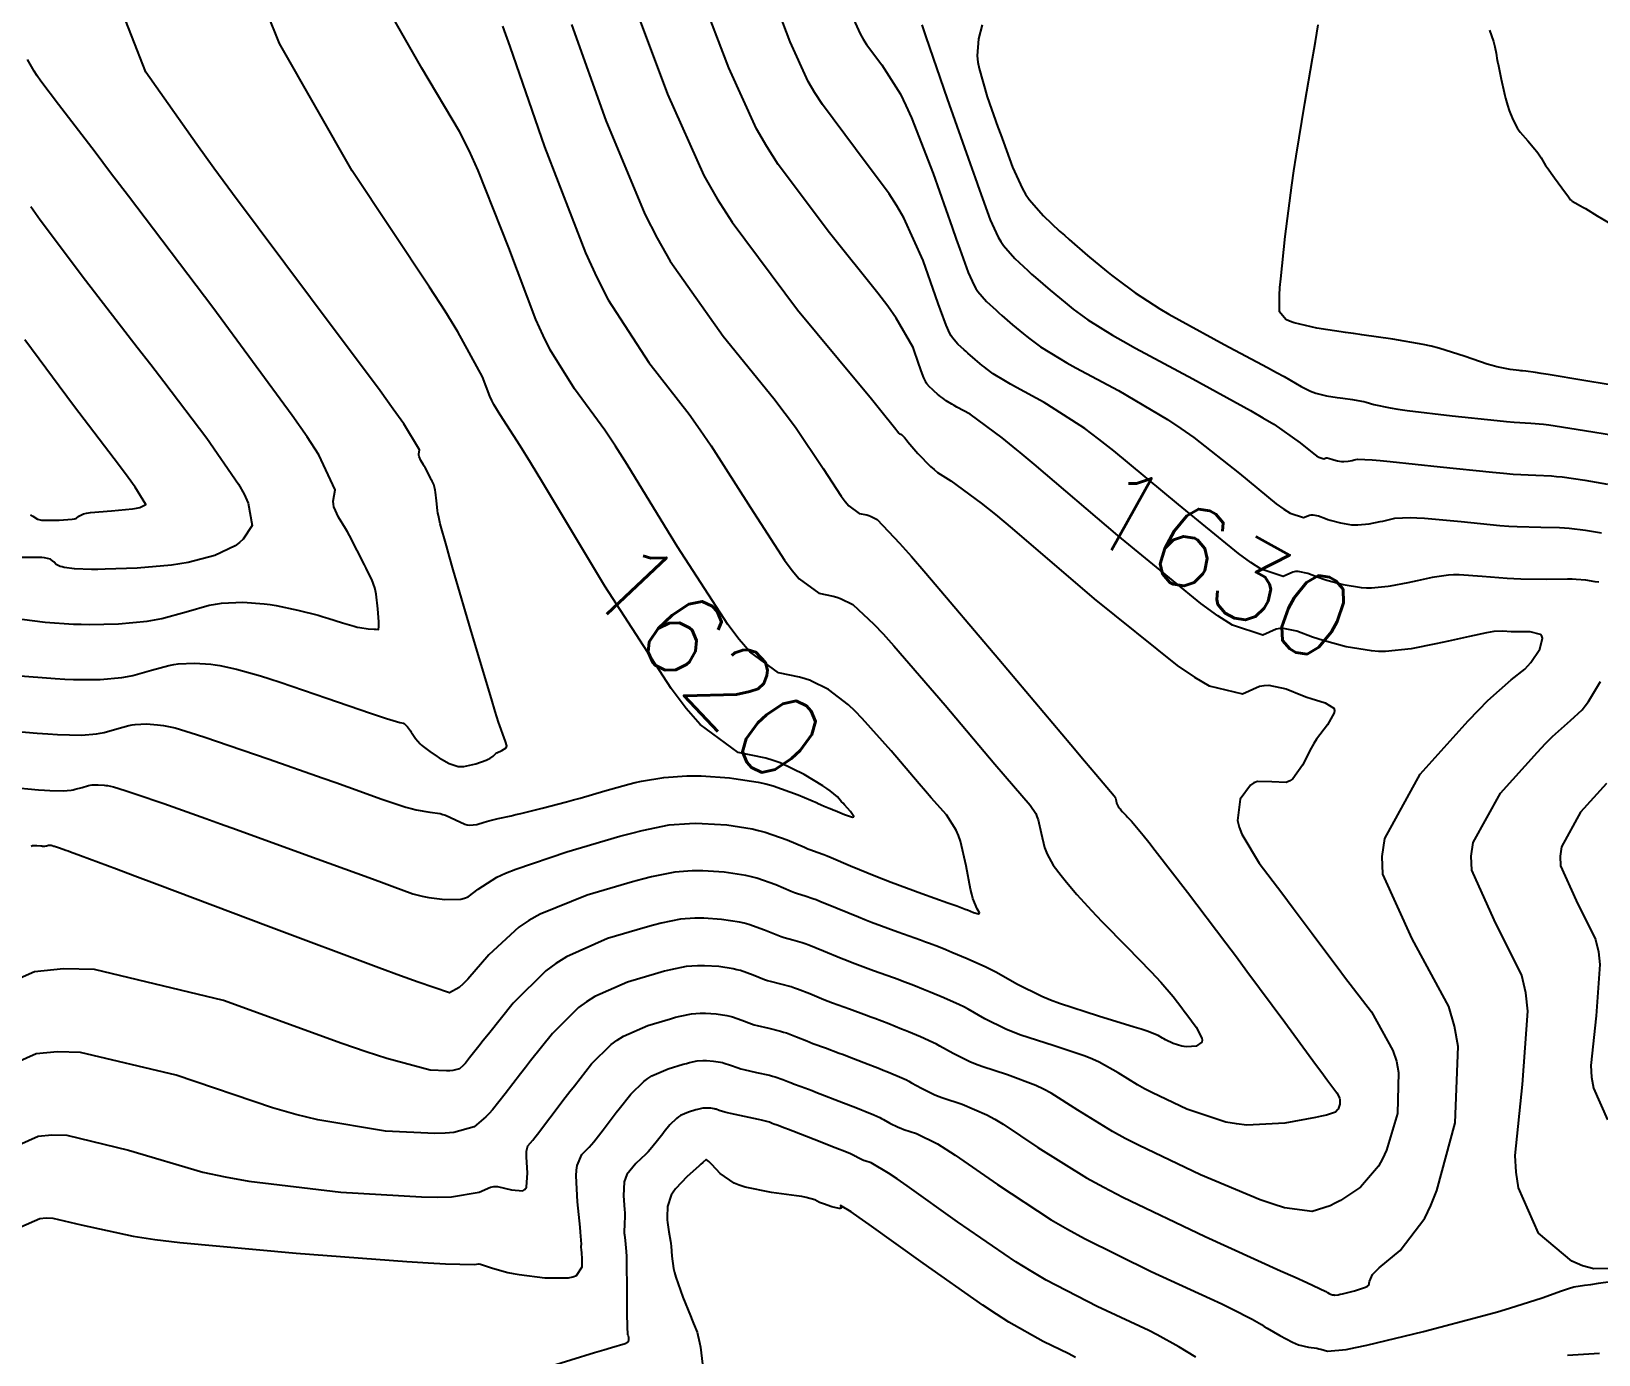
# Model space of a CAD drawing. Header units: metres. Extents: x 837476 to 838477, y 1189012 to 1191014.
# Drawn here: x 837739.5 to 837812.2, y 1190836.9 to 1190898.2 of the extents above; entities that cross this region are included whole.
import ezdxf

# ---------------------------------------------------------------- set-up
doc = ezdxf.new("R2010")
doc.units = ezdxf.units.M
doc.header["$LTSCALE"] = 0.3
doc.layers.add('COTAS 10', color=1, linetype='Continuous')
doc.layers.add('COTAS INT', color=252, linetype='Continuous')
doc.styles.get("Standard").update_dxf_attribs({"font": 'simplex.shx'})

msp = doc.modelspace()

# ---------------------------------------------------------------- linework, layer by layer
at = {"layer": 'COTAS 10'}
for points in [[(837737.913, 1190846.161), (837739.848, 1190847.018), (837740.49, 1190847.079), (837741.178, 1190847.065), (837744.045, 1190846.379), (837747.481, 1190845.36), (837748.527, 1190845.135), (837749.613, 1190844.935), (837753.879, 1190844.42), (837757.62, 1190844.207), (837758.376, 1190844.197), (837759.011, 1190844.209), (837760.29, 1190844.427), (837760.817, 1190844.661), (837760.977, 1190844.682), (837761.142, 1190844.684), (837761.789, 1190844.532), (837762.322, 1190844.485), (837762.415, 1190844.552), (837762.485, 1190844.655), (837762.542, 1190845.318), (837762.486, 1190846.053), (837762.484, 1190846.201), (837762.489, 1190846.326), (837762.556, 1190846.578), (837762.777, 1190846.835), (837762.878, 1190846.964), (837762.997, 1190847.117), (837763.57, 1190847.877), (837764.286, 1190848.82), (837764.494, 1190849.088), (837764.706, 1190849.36), (837765.508, 1190850.367), (837766.413, 1190851.267), (837766.69, 1190851.471), (837766.979, 1190851.655), (837768.117, 1190852.157), (837769.165, 1190852.466), (837769.397, 1190852.529), (837769.604, 1190852.583), (837770.141, 1190852.694), (837770.541, 1190852.723), (837770.663, 1190852.724), (837770.788, 1190852.722), (837771.278, 1190852.69), (837771.777, 1190852.614), (837771.907, 1190852.584), (837772.035, 1190852.551), (837772.469, 1190852.396), (837772.911, 1190852.229), (837773.044, 1190852.187), (837773.182, 1190852.147), (837773.717, 1190852.019), (837774.257, 1190851.889), (837774.398, 1190851.848), (837774.535, 1190851.804), (837775.001, 1190851.63), (837775.476, 1190851.435), (837775.618, 1190851.379), (837775.766, 1190851.322), (837776.341, 1190851.109), (837776.984, 1190850.873), (837777.176, 1190850.801), (837777.372, 1190850.727), (837778.13, 1190850.434), (837778.85, 1190850.151), (837779.023, 1190850.082), (837779.184, 1190850.017), (837779.671, 1190849.819), (837780.095, 1190849.626), (837780.217, 1190849.565), (837780.34, 1190849.5), (837780.802, 1190849.238), (837781.379, 1190848.951), (837781.574, 1190848.871), (837781.786, 1190848.791), (837782.68, 1190848.5), (837783.824, 1190848.015), (837784.193, 1190847.813), (837784.584, 1190847.582), (837786.186, 1190846.503), (837788.44, 1190845.097), (837789.243, 1190844.659), (837790.124, 1190844.201), (837793.951, 1190842.371), (837797.444, 1190840.786), (837798.114, 1190840.481), (837798.656, 1190840.234), (837799.54, 1190839.827), (837799.59, 1190839.796), (837799.606, 1190839.787), (837799.623, 1190839.776), (837799.691, 1190839.736), (837799.761, 1190839.699), (837799.779, 1190839.692), (837799.795, 1190839.686), (837799.849, 1190839.673), (837799.895, 1190839.666), (837799.907, 1190839.664), (837799.918, 1190839.661), (837799.955, 1190839.65), (837800.114, 1190839.674), (837800.203, 1190839.694), (837800.311, 1190839.718), (837800.862, 1190839.855), (837801.381, 1190840.025), (837801.469, 1190840.072), (837801.532, 1190840.118), (837801.561, 1190840.284), (837801.7, 1190840.604), (837801.834, 1190840.748), (837802.008, 1190840.916), (837802.98, 1190841.722), (837804.126, 1190843.214), (837804.409, 1190843.815), (837804.678, 1190844.497), (837805.527, 1190847.639), (837805.68, 1190851.181), (837805.51, 1190852.115), (837805.248, 1190853.03), (837803.536, 1190856.164), (837802.186, 1190859.162), (837802.153, 1190859.989), (837802.267, 1190860.816), (837803.907, 1190863.792), (837806.138, 1190866.271), (837806.624, 1190866.783), (837807.054, 1190867.221), (837808.129, 1190868.173), (837808.759, 1190868.67), (837808.908, 1190868.82), (837809.046, 1190868.976), (837809.453, 1190869.587), (837809.588, 1190870.104), (837809.556, 1190870.202), (837809.492, 1190870.28), (837809.011, 1190870.398), (837808.403, 1190870.395), (837808.261, 1190870.398), (837808.129, 1190870.401), (837807.747, 1190870.427), (837807.32, 1190870.41), (837807.16, 1190870.387), (837806.983, 1190870.357), (837806.191, 1190870.182), (837805.226, 1190869.957), (837804.938, 1190869.895), (837804.642, 1190869.833), (837803.499, 1190869.611), (837802.307, 1190869.49), (837801.979, 1190869.492), (837801.652, 1190869.51), (837800.481, 1190869.702), (837799.423, 1190869.99), (837799.168, 1190870.068), (837798.928, 1190870.146), (837798.2, 1190870.42), (837797.577, 1190870.558), (837797.405, 1190870.55), (837797.233, 1190870.521), (837796.613, 1190870.248), (837795.206, 1190870.709), (837794.537, 1190871.144), (837793.748, 1190871.711), (837789.891, 1190874.865), (837786.015, 1190878.173), (837785.366, 1190878.711), (837785.214, 1190878.837), (837784.531, 1190879.391), (837783.046, 1190880.483), (837782.44, 1190880.808), (837782.312, 1190880.88), (837782.2, 1190880.944), (837781.937, 1190881.106), (837781.784, 1190881.221), (837781.741, 1190881.254), (837781.697, 1190881.289), (837781.539, 1190881.419), (837781.385, 1190881.553), (837781.344, 1190881.59), (837781.305, 1190881.625), (837781.168, 1190881.753), (837781.048, 1190881.891), (837781.019, 1190881.935), (837780.992, 1190881.98), (837780.908, 1190882.161), (837780.788, 1190882.496), (837780.738, 1190882.638), (837780.68, 1190882.802), (837780.409, 1190883.571), (837779.619, 1190884.941), (837779.234, 1190885.483), (837778.778, 1190886.095), (837776.529, 1190888.895), (837774.16, 1190892.049), (837773.628, 1190892.885), (837773.149, 1190893.704), (837771.868, 1190896.529), (837770.56, 1190899.988)], [(837737.468, 1190865.899), (837739.802, 1190865.697), (837740.309, 1190865.661), (837740.756, 1190865.634), (837741.866, 1190865.608), (837742.552, 1190865.673), (837742.732, 1190865.702), (837742.907, 1190865.736), (837743.5, 1190865.901), (837744.053, 1190866.056), (837744.203, 1190866.084), (837744.35, 1190866.106), (837744.868, 1190866.131), (837745.38, 1190866.092), (837745.524, 1190866.073), (837745.669, 1190866.051), (837746.198, 1190865.942), (837747.186, 1190865.642), (837747.62, 1190865.499), (837748.123, 1190865.33), (837750.522, 1190864.505), (837753.063, 1190863.616), (837753.657, 1190863.406), (837754.203, 1190863.213), (837755.778, 1190862.648), (837756.888, 1190862.274), (837757.141, 1190862.202), (837757.371, 1190862.142), (837758.004, 1190862.038), (837758.481, 1190861.972), (837758.611, 1190861.936), (837758.741, 1190861.894), (837759.205, 1190861.677), (837759.635, 1190861.484), (837759.744, 1190861.457), (837759.848, 1190861.44), (837760.184, 1190861.472), (837760.523, 1190861.576), (837760.629, 1190861.605), (837760.739, 1190861.633), (837761.18, 1190861.737), (837761.781, 1190861.874), (837761.992, 1190861.925), (837762.223, 1190861.98), (837763.22, 1190862.225), (837764.348, 1190862.518), (837764.662, 1190862.604), (837764.976, 1190862.693), (837766.116, 1190863.03), (837767.23, 1190863.338), (837767.529, 1190863.408), (837767.823, 1190863.471), (837768.848, 1190863.643), (837769.922, 1190863.719), (837770.247, 1190863.722), (837770.583, 1190863.717), (837771.897, 1190863.632), (837772.101, 1190863.601), (837773.233, 1190863.428), (837773.584, 1190863.348), (837773.925, 1190863.257), (837775.088, 1190862.843), (837775.968, 1190862.463), (837775.982, 1190862.456), (837776.153, 1190862.381), (837776.292, 1190862.321), (837776.52, 1190862.225), (837776.636, 1190862.178), (837776.705, 1190862.149), (837776.789, 1190862.113), (837777.224, 1190861.927), (837777.595, 1190861.808), (837777.639, 1190861.815), (837777.657, 1190861.838), (837777.511, 1190862.065), (837777.228, 1190862.375), (837777.16, 1190862.451), (837777.096, 1190862.522), (837776.902, 1190862.746), (837776.564, 1190863.026), (837776.409, 1190863.132), (837776.228, 1190863.252), (837775.353, 1190863.789), (837774.248, 1190864.323), (837773.921, 1190864.44), (837773.585, 1190864.544), (837772.298, 1190864.808), (837770.532, 1190866.098), (837769.894, 1190866.848), (837769.191, 1190867.769), (837766.115, 1190872.517), (837763.521, 1190876.84), (837763.245, 1190877.299), (837762.673, 1190878.242), (837762.196, 1190879.019), (837761.275, 1190880.45), (837760.97, 1190880.934), (837760.881, 1190881.115), (837760.791, 1190881.316), (837760.45, 1190882.212), (837759.309, 1190884.301), (837758.715, 1190885.255), (837758, 1190886.372), (837754.41, 1190891.762), (837751.04, 1190897.657), (837750.464, 1190899.092)], [(837813.751, 1190881.673), (837811.502, 1190882.047), (837809.846, 1190882.32), (837809.524, 1190882.372), (837809.262, 1190882.413), (837808.807, 1190882.479), (837808.657, 1190882.489), (837808.585, 1190882.495), (837808.501, 1190882.503), (837808.09, 1190882.547), (837807.468, 1190882.674), (837807.25, 1190882.735), (837807.013, 1190882.807), (837805.992, 1190883.159), (837804.781, 1190883.54), (837804.423, 1190883.63), (837804.056, 1190883.714), (837802.648, 1190883.959), (837801.211, 1190884.161), (837800.826, 1190884.217), (837800.446, 1190884.273), (837799.117, 1190884.475), (837798.064, 1190884.713), (837797.858, 1190884.792), (837797.688, 1190884.877), (837797.384, 1190885.23), (837797.388, 1190886.003), (837797.412, 1190886.353), (837797.447, 1190886.761), (837797.656, 1190888.726), (837797.964, 1190891.102), (837798.06, 1190891.77), (837798.162, 1190892.441), (837798.567, 1190894.901), (837798.928, 1190896.971), (837799.001, 1190897.397), (837799.062, 1190897.758), (837799.185, 1190898.531)]]:
    msp.add_lwpolyline(points, dxfattribs=at)
at = {"layer": 'COTAS INT'}
for points in [[(837738.825, 1190868.371), (837740.644, 1190868.227), (837741.082, 1190868.203), (837741.49, 1190868.187), (837742.724, 1190868.187), (837743.725, 1190868.281), (837743.987, 1190868.323), (837744.243, 1190868.373), (837745.11, 1190868.614), (837745.917, 1190868.841), (837746.135, 1190868.882), (837746.35, 1190868.914), (837747.106, 1190868.95), (837747.854, 1190868.892), (837748.064, 1190868.865), (837748.275, 1190868.832), (837749.047, 1190868.673), (837750.162, 1190868.349), (837750.59, 1190868.213), (837751.069, 1190868.056), (837753.227, 1190867.319), (837755.265, 1190866.619), (837755.668, 1190866.485), (837756.001, 1190866.377), (837756.624, 1190866.201), (837756.78, 1190866.164), (837756.819, 1190866.143), (837756.857, 1190866.117), (837756.98, 1190865.986), (837757.105, 1190865.807), (837757.144, 1190865.75), (837757.184, 1190865.691), (837757.348, 1190865.456), (837757.555, 1190865.207), (837757.624, 1190865.141), (837757.698, 1190865.075), (837758.004, 1190864.845), (837758.349, 1190864.623), (837758.446, 1190864.562), (837758.545, 1190864.502), (837758.908, 1190864.287), (837759.32, 1190864.156), (837759.45, 1190864.148), (837759.587, 1190864.153), (837760.135, 1190864.274), (837760.619, 1190864.452), (837760.715, 1190864.494), (837760.794, 1190864.532), (837760.943, 1190864.641), (837761.029, 1190864.731), (837761.07, 1190864.758), (837761.117, 1190864.785), (837761.348, 1190864.889), (837761.544, 1190865.02), (837761.569, 1190865.065), (837761.581, 1190865.113), (837761.521, 1190865.317), (837761.197, 1190866.214), (837761.044, 1190866.699), (837760.862, 1190867.287), (837759.975, 1190870.265), (837759.097, 1190873.272), (837758.922, 1190873.878), (837758.775, 1190874.385), (837758.489, 1190875.396), (837758.405, 1190875.786), (837758.385, 1190875.901), (837758.367, 1190876.019), (837758.317, 1190876.473), (837758.274, 1190876.877), (837758.26, 1190876.964), (837758.246, 1190877.041), (837758.191, 1190877.227), (837758.116, 1190877.378), (837758.089, 1190877.431), (837758.059, 1190877.49), (837757.93, 1190877.745), (837757.79, 1190878.013), (837757.753, 1190878.079), (837757.717, 1190878.142), (837757.593, 1190878.342), (837757.512, 1190878.525), (837757.503, 1190878.578), (837757.499, 1190878.631), (837757.532, 1190878.83), (837756.801, 1190880.035), (837756.314, 1190880.723), (837755.705, 1190881.564), (837752.48, 1190885.877), (837748.859, 1190890.714), (837748, 1190891.884), (837747.204, 1190892.981), (837744.848, 1190896.332), (837743.518, 1190899.757)], [(837812.197, 1190872.692), (837812.026, 1190872.72), (837811.595, 1190872.792), (837811.139, 1190872.826), (837810.952, 1190872.831), (837810.738, 1190872.834), (837809.745, 1190872.827), (837808.582, 1190872.836), (837808.26, 1190872.849), (837807.939, 1190872.866), (837806.78, 1190872.965), (837805.72, 1190873.036), (837805.461, 1190873.036), (837805.218, 1190873.026), (837804.464, 1190872.921), (837803.768, 1190872.758), (837803.561, 1190872.714), (837803.347, 1190872.669), (837802.523, 1190872.509), (837802.433, 1190872.5), (837801.663, 1190872.422), (837801.427, 1190872.423), (837801.191, 1190872.436), (837800.347, 1190872.574), (837799.584, 1190872.782), (837799.4, 1190872.838), (837799.227, 1190872.894), (837798.702, 1190873.092), (837798.253, 1190873.192), (837798.129, 1190873.186), (837798.005, 1190873.165), (837797.558, 1190872.968), (837796.543, 1190873.301), (837796.061, 1190873.614), (837795.492, 1190874.023), (837792.711, 1190876.298), (837789.719, 1190878.787), (837789.017, 1190879.332), (837788.369, 1190879.813), (837786.609, 1190880.95), (837786.487, 1190881.028), (837785.198, 1190881.722), (837784.924, 1190881.874), (837784.686, 1190882.01), (837784.126, 1190882.355), (837783.799, 1190882.6), (837783.707, 1190882.671), (837783.615, 1190882.745), (837783.278, 1190883.023), (837782.95, 1190883.308), (837782.864, 1190883.386), (837782.779, 1190883.462), (837782.487, 1190883.733), (837782.232, 1190884.029), (837782.17, 1190884.121), (837782.112, 1190884.217), (837781.935, 1190884.603), (837781.679, 1190885.316), (837781.571, 1190885.619), (837781.448, 1190885.968), (837780.87, 1190887.607), (837779.976, 1190889.579), (837779.654, 1190890.138), (837779.299, 1190890.702), (837777.745, 1190892.785), (837776.206, 1190894.834), (837775.86, 1190895.377), (837775.549, 1190895.91), (837774.716, 1190897.745), (837773.867, 1190899.992)], [(837767.439, 1190899.561), (837769.019, 1190895.313), (837770.711, 1190891.546), (837771.332, 1190890.47), (837772.02, 1190889.378), (837775.057, 1190885.313), (837777.866, 1190881.935), (837778.411, 1190881.276), (837778.854, 1190880.737), (837779.612, 1190879.791), (837779.698, 1190879.658), (837779.718, 1190879.632), (837779.735, 1190879.611), (837779.785, 1190879.575), (837779.821, 1190879.568), (837779.839, 1190879.562), (837779.87, 1190879.547), (837780.005, 1190879.401), (837780.08, 1190879.315), (837780.171, 1190879.209), (837780.633, 1190878.664), (837781.213, 1190878.059), (837781.378, 1190877.917), (837781.544, 1190877.785), (837782.159, 1190877.398), (837783.56, 1190876.367), (837784.221, 1190875.829), (837785.001, 1190875.181), (837788.808, 1190871.93), (837792.647, 1190868.842), (837793.448, 1190868.297), (837794.135, 1190867.887), (837795.669, 1190867.528), (837796.462, 1190867.877), (837796.682, 1190867.914), (837796.902, 1190867.925), (837797.697, 1190867.748), (837798.46, 1190867.439), (837798.659, 1190867.367), (837798.853, 1190867.3), (837799.511, 1190867.107), (837799.907, 1190866.856), (837799.936, 1190866.753), (837799.93, 1190866.635), (837799.62, 1190866.091), (837799.114, 1190865.414), (837798.985, 1190865.213), (837798.862, 1190865.006), (837798.457, 1190864.21), (837798.013, 1190863.585), (837797.865, 1190863.486), (837797.706, 1190863.419), (837797.041, 1190863.446), (837796.366, 1190863.465), (837796.202, 1190863.394), (837796.047, 1190863.29), (837795.567, 1190862.638), (837795.448, 1190861.656), (837795.52, 1190861.344), (837795.639, 1190861.015), (837796.449, 1190859.68), (837797.499, 1190858.299), (837797.769, 1190857.941), (837798.031, 1190857.593), (837798.9, 1190856.421), (837799.814, 1190855.191), (837800.105, 1190854.807), (837800.411, 1190854.403), (837801.65, 1190852.783), (837802.652, 1190850.999), (837802.808, 1190850.492), (837802.913, 1190849.978), (837802.855, 1190848.073), (837802.35, 1190846.366), (837802.172, 1190845.977), (837801.978, 1190845.625), (837801.14, 1190844.655), (837800.223, 1190844.038), (837799.979, 1190843.908), (837799.738, 1190843.795), (837798.904, 1190843.535), (837797.62, 1190843.706), (837797.097, 1190843.865), (837796.5, 1190844.073), (837793.735, 1190845.227), (837790.892, 1190846.581), (837790.244, 1190846.916), (837789.658, 1190847.233), (837788.047, 1190848.23), (837786.808, 1190849.017), (837786.457, 1190849.201), (837786.102, 1190849.37), (837784.789, 1190849.859), (837783.59, 1190850.25), (837783.307, 1190850.357), (837783.044, 1190850.464), (837782.272, 1190850.848), (837781.652, 1190851.2), (837781.487, 1190851.287), (837781.324, 1190851.369), (837780.755, 1190851.628), (837780.193, 1190851.858), (837780.034, 1190851.922), (837779.874, 1190851.986), (837779.283, 1190852.22), (837778.638, 1190852.467), (837778.444, 1190852.54), (837778.242, 1190852.615), (837777.458, 1190852.9), (837776.673, 1190853.191), (837776.471, 1190853.268), (837776.276, 1190853.345), (837775.628, 1190853.611), (837775.054, 1190853.837), (837774.905, 1190853.888), (837774.761, 1190853.935), (837774.277, 1190854.06), (837773.804, 1190854.182), (837773.666, 1190854.226), (837773.525, 1190854.274), (837772.993, 1190854.486), (837772.413, 1190854.692), (837772.243, 1190854.737), (837772.068, 1190854.777), (837771.402, 1190854.879), (837770.747, 1190854.921), (837770.579, 1190854.923), (837770.418, 1190854.922), (837769.882, 1190854.884), (837769.165, 1190854.735), (837768.889, 1190854.664), (837768.579, 1190854.579), (837767.178, 1190854.166), (837765.657, 1190853.496), (837765.272, 1190853.25), (837764.902, 1190852.977), (837763.692, 1190851.775), (837762.681, 1190850.51), (837762.436, 1190850.199), (837762.206, 1190849.904), (837761.499, 1190848.979), (837760.91, 1190848.249), (837760.753, 1190848.077), (837760.6, 1190847.919), (837760.069, 1190847.458), (837759.126, 1190847.197), (837758.713, 1190847.165), (837758.233, 1190847.151), (837755.952, 1190847.247), (837752.813, 1190847.774), (837751.793, 1190848.032), (837750.708, 1190848.338), (837746.244, 1190849.846), (837741.818, 1190850.904), (837740.756, 1190850.927), (837739.765, 1190850.831), (837736.779, 1190849.509)], [(837738.562, 1190863.193), (837739.867, 1190863.08), (837740.15, 1190863.06), (837740.398, 1190863.044), (837741.008, 1190863.03), (837741.379, 1190863.065), (837741.476, 1190863.08), (837741.57, 1190863.099), (837741.891, 1190863.188), (837742.19, 1190863.272), (837742.27, 1190863.287), (837742.35, 1190863.299), (837742.63, 1190863.312), (837742.907, 1190863.291), (837742.984, 1190863.281), (837743.062, 1190863.269), (837743.348, 1190863.21), (837743.882, 1190863.048), (837744.116, 1190862.971), (837744.389, 1190862.879), (837745.684, 1190862.434), (837747.625, 1190861.746), (837748.304, 1190861.503), (837749.044, 1190861.236), (837752.228, 1190860.081), (837755.174, 1190859.007), (837755.764, 1190858.791), (837756.257, 1190858.611), (837757.222, 1190858.256), (837757.648, 1190858.14), (837757.801, 1190858.11), (837757.969, 1190858.081), (837758.701, 1190857.987), (837759.443, 1190858.009), (837759.617, 1190858.053), (837759.778, 1190858.115), (837760.245, 1190858.476), (837761.107, 1190859.025), (837761.517, 1190859.205), (837762, 1190859.397), (837764.362, 1190860.193), (837766.82, 1190860.918), (837767.364, 1190861.066), (837767.849, 1190861.192), (837769.107, 1190861.453), (837770.046, 1190861.52), (837770.33, 1190861.522), (837770.624, 1190861.518), (837771.774, 1190861.444), (837772.942, 1190861.266), (837773.248, 1190861.195), (837773.547, 1190861.116), (837774.564, 1190860.754), (837775.368, 1190860.41), (837775.531, 1190860.342), (837775.67, 1190860.287), (837775.959, 1190860.184), (837776.272, 1190860.072), (837776.426, 1190860.01), (837776.608, 1190859.936), (837777.509, 1190859.556), (837778.678, 1190859.075), (837779.03, 1190858.937), (837779.394, 1190858.797), (837780.81, 1190858.273), (837782.017, 1190857.839), (837782.249, 1190857.756), (837782.436, 1190857.689), (837782.742, 1190857.578), (837782.823, 1190857.545), (837782.868, 1190857.526), (837782.923, 1190857.504), (837783.203, 1190857.388), (837783.44, 1190857.328), (837783.468, 1190857.34), (837783.48, 1190857.366), (837783.384, 1190857.563), (837783.182, 1190858.039), (837783.126, 1190858.241), (837783.07, 1190858.472), (837782.87, 1190859.558), (837782.608, 1190860.698), (837782.513, 1190860.964), (837782.409, 1190861.208), (837781.955, 1190861.908), (837781.248, 1190862.703), (837780.985, 1190863.006), (837780.693, 1190863.346), (837779.395, 1190864.875), (837778.043, 1190866.386), (837777.717, 1190866.715), (837777.411, 1190867.005), (837776.483, 1190867.729), (837775.674, 1190868.12), (837775.646, 1190868.133), (837775.398, 1190868.221), (837775.144, 1190868.3), (837774.17, 1190868.5), (837772.833, 1190869.476), (837772.35, 1190870.044), (837771.818, 1190870.741), (837769.489, 1190874.335), (837768.906, 1190875.289), (837767.148, 1190878.158), (837766.607, 1190879), (837766.113, 1190879.748), (837764.72, 1190881.666), (837763.59, 1190883.46), (837763.262, 1190884.129), (837762.928, 1190884.874), (837761.666, 1190888.189), (837760.255, 1190891.782), (837759.827, 1190892.702), (837759.382, 1190893.59), (837757.641, 1190896.524), (837756.219, 1190899.011)], [(837777.565, 1190898.96), (837777.948, 1190898.115), (837778.092, 1190897.869), (837778.251, 1190897.619), (837778.96, 1190896.674), (837779.819, 1190895.309), (837780.073, 1190894.793), (837780.334, 1190894.218), (837781.332, 1190891.642), (837782.216, 1190889.133), (837782.405, 1190888.6), (837782.569, 1190888.137), (837782.961, 1190887.045), (837783.233, 1190886.455), (837783.321, 1190886.307), (837783.416, 1190886.166), (837783.806, 1190885.714), (837784.253, 1190885.299), (837784.383, 1190885.182), (837784.516, 1190885.063), (837785.018, 1190884.627), (837785.533, 1190884.201), (837785.674, 1190884.089), (837785.815, 1190883.979), (837786.316, 1190883.605), (837787.172, 1190883.076), (837787.536, 1190882.869), (837787.955, 1190882.636), (837789.929, 1190881.574), (837792.207, 1190880.235), (837792.819, 1190879.826), (837793.422, 1190879.401), (837795.531, 1190877.73), (837797.236, 1190876.335), (837797.585, 1190876.084), (837797.88, 1190875.892), (837798.503, 1190875.688), (837798.777, 1190875.809), (837798.853, 1190875.822), (837798.929, 1190875.826), (837799.204, 1190875.765), (837799.526, 1190875.643), (837799.632, 1190875.609), (837799.745, 1190875.574), (837800.213, 1190875.447), (837800.73, 1190875.362), (837800.875, 1190875.354), (837801.02, 1190875.353), (837801.547, 1190875.407), (837802.052, 1190875.505), (837802.183, 1190875.532), (837802.31, 1190875.56), (837802.737, 1190875.659), (837803.453, 1190875.696), (837803.762, 1190875.684), (837804.12, 1190875.662), (837805.812, 1190875.504), (837807.6, 1190875.328), (837808.018, 1190875.296), (837808.402, 1190875.271), (837809.511, 1190875.24), (837810.369, 1190875.229), (837810.595, 1190875.216), (837810.816, 1190875.2), (837811.572, 1190875.106), (837812.31, 1190874.983)], [(837764.578, 1190898.54), (837766.171, 1190894.097), (837767.969, 1190889.751), (837768.543, 1190888.646), (837769.149, 1190887.583), (837771.611, 1190884.097), (837773.949, 1190881.206), (837774.476, 1190880.517), (837774.952, 1190879.878), (837776.238, 1190877.972), (837777.071, 1190876.686), (837777.262, 1190876.436), (837777.435, 1190876.233), (837777.913, 1190875.884), (837778.262, 1190875.812), (837778.353, 1190875.784), (837778.441, 1190875.752), (837778.741, 1190875.608), (837779.778, 1190874.512), (837780.332, 1190873.881), (837781.002, 1190873.108), (837784.382, 1190869.133), (837787.716, 1190865.179), (837788.357, 1190864.42), (837788.875, 1190863.806), (837789.725, 1190862.802), (837789.77, 1190862.732), (837789.781, 1190862.708), (837789.79, 1190862.682), (837789.816, 1190862.569), (837789.844, 1190862.451), (837789.854, 1190862.421), (837789.866, 1190862.393), (837789.917, 1190862.301), (837789.984, 1190862.214), (837790.005, 1190862.188), (837790.027, 1190862.161), (837790.114, 1190862.056), (837790.236, 1190861.922), (837790.28, 1190861.877), (837790.327, 1190861.827), (837790.533, 1190861.618), (837791.071, 1190860.971), (837791.328, 1190860.646), (837791.632, 1190860.258), (837793.12, 1190858.329), (837794.903, 1190855.981), (837795.393, 1190855.328), (837795.882, 1190854.675), (837797.635, 1190852.308), (837799.065, 1190850.361), (837799.351, 1190849.973), (837799.589, 1190849.65), (837800.05, 1190849.029), (837800.161, 1190848.831), (837800.179, 1190848.775), (837800.19, 1190848.718), (837800.184, 1190848.506), (837800.128, 1190848.316), (837800.108, 1190848.273), (837800.086, 1190848.234), (837799.993, 1190848.126), (837799.568, 1190847.999), (837799.337, 1190847.948), (837799.057, 1190847.89), (837797.637, 1190847.622), (837795.882, 1190847.532), (837795.391, 1190847.585), (837794.897, 1190847.673), (837793.096, 1190848.274), (837791.502, 1190849.034), (837791.139, 1190849.221), (837790.81, 1190849.399), (837789.907, 1190849.958), (837789.032, 1190850.452), (837788.72, 1190850.589), (837788.379, 1190850.725), (837786.898, 1190851.218), (837785.395, 1190851.708), (837785.039, 1190851.843), (837784.71, 1190851.977), (837783.741, 1190852.459), (837782.964, 1190852.901), (837782.757, 1190853.009), (837782.552, 1190853.113), (837781.839, 1190853.437), (837781.202, 1190853.699), (837781.046, 1190853.763), (837780.898, 1190853.822), (837780.436, 1190854.006), (837779.904, 1190854.208), (837779.712, 1190854.279), (837779.501, 1190854.356), (837778.575, 1190854.691), (837777.58, 1190855.059), (837777.324, 1190855.158), (837777.077, 1190855.255), (837776.255, 1190855.593), (837775.572, 1190855.87), (837775.412, 1190855.929), (837775.264, 1190855.98), (837774.838, 1190856.101), (837774.426, 1190856.217), (837774.288, 1190856.265), (837774.139, 1190856.32), (837773.516, 1190856.575), (837772.791, 1190856.833), (837772.578, 1190856.89), (837772.359, 1190856.94), (837771.526, 1190857.067), (837770.706, 1190857.12), (837770.496, 1190857.123), (837770.294, 1190857.121), (837769.624, 1190857.074), (837768.727, 1190856.887), (837768.381, 1190856.798), (837767.993, 1190856.692), (837766.239, 1190856.175), (837764.336, 1190855.336), (837763.853, 1190855.028), (837763.39, 1190854.687), (837761.877, 1190853.182), (837760.721, 1190851.747), (837760.483, 1190851.45), (837760.281, 1190851.196), (837759.849, 1190850.644), (837759.655, 1190850.404), (837759.603, 1190850.348), (837759.553, 1190850.296), (837759.378, 1190850.144), (837759.068, 1190850.058), (837758.932, 1190850.048), (837758.775, 1190850.043), (837758.024, 1190850.075), (837756.012, 1190850.613), (837755.059, 1190850.929), (837753.935, 1190851.316), (837748.443, 1190853.313), (837742.458, 1190854.744), (837741.022, 1190854.774), (837739.682, 1190854.645), (837735.645, 1190852.857)], [(837761.382, 1190898.472), (837761.718, 1190897.519), (837763.322, 1190892.881), (837765.228, 1190887.956), (837765.753, 1190886.822), (837766.278, 1190885.788), (837768.166, 1190882.881), (837770.031, 1190880.477), (837770.542, 1190879.759), (837771.05, 1190879.018), (837772.864, 1190876.154), (837774.445, 1190873.714), (837774.806, 1190873.24), (837775.134, 1190872.855), (837776.042, 1190872.192), (837776.703, 1190872.056), (837776.876, 1190872.003), (837777.044, 1190871.942), (837777.612, 1190871.668), (837778.595, 1190870.759), (837779.025, 1190870.298), (837779.522, 1190869.747), (837781.888, 1190867.004), (837784.204, 1190864.263), (837784.671, 1190863.713), (837785.061, 1190863.254), (837785.84, 1190862.355), (837786.09, 1190861.97), (837786.147, 1190861.836), (837786.199, 1190861.69), (837786.343, 1190861.063), (837786.496, 1190860.407), (837786.554, 1190860.243), (837786.618, 1190860.086), (837786.905, 1190859.581), (837787.274, 1190859.095), (837787.389, 1190858.95), (837787.511, 1190858.8), (837787.998, 1190858.222), (837788.674, 1190857.479), (837788.914, 1190857.226), (837789.177, 1190856.952), (837790.319, 1190855.79), (837791.433, 1190854.649), (837791.679, 1190854.388), (837791.897, 1190854.151), (837792.461, 1190853.491), (837792.859, 1190852.966), (837792.973, 1190852.813), (837793.089, 1190852.658), (837793.523, 1190852.072), (837793.793, 1190851.57), (837793.807, 1190851.467), (837793.793, 1190851.38), (837793.523, 1190851.197), (837793.089, 1190851.168), (837792.973, 1190851.177), (837792.858, 1190851.195), (837792.456, 1190851.322), (837792.112, 1190851.486), (837792.034, 1190851.526), (837791.963, 1190851.564), (837791.768, 1190851.685), (837791.256, 1190851.887), (837790.984, 1190851.976), (837790.657, 1190852.08), (837789.007, 1190852.578), (837787.199, 1190853.167), (837786.771, 1190853.329), (837786.376, 1190853.49), (837785.21, 1190854.07), (837784.276, 1190854.601), (837784.026, 1190854.732), (837783.78, 1190854.856), (837782.922, 1190855.246), (837782.211, 1190855.54), (837782.057, 1190855.603), (837781.922, 1190855.658), (837781.589, 1190855.792), (837781.17, 1190855.948), (837780.98, 1190856.017), (837780.759, 1190856.098), (837779.693, 1190856.482), (837778.487, 1190856.928), (837778.177, 1190857.048), (837777.877, 1190857.165), (837776.882, 1190857.574), (837776.09, 1190857.903), (837775.919, 1190857.97), (837775.768, 1190858.026), (837775.399, 1190858.142), (837775.048, 1190858.252), (837774.91, 1190858.304), (837774.753, 1190858.365), (837774.04, 1190858.664), (837773.169, 1190858.975), (837772.913, 1190859.043), (837772.651, 1190859.103), (837771.65, 1190859.255), (837770.665, 1190859.319), (837770.413, 1190859.322), (837770.17, 1190859.32), (837769.365, 1190859.263), (837768.288, 1190859.039), (837767.872, 1190858.932), (837767.406, 1190858.805), (837765.3, 1190858.184), (837763.118, 1190857.305), (837762.604, 1190857.016), (837762.129, 1190856.707), (837760.736, 1190855.427), (837759.766, 1190854.299), (837759.557, 1190854.086), (837759.374, 1190853.917), (837758.926, 1190853.664), (837757.468, 1190854.153), (837756.649, 1190854.45), (837755.649, 1190854.818), (837750.535, 1190856.733), (837745.372, 1190858.68), (837744.34, 1190859.068), (837743.482, 1190859.391), (837741.821, 1190860.012), (837741.347, 1190860.184), (837741.237, 1190860.224), (837741.136, 1190860.26), (837740.847, 1190860.362), (837740.654, 1190860.429), (837740.613, 1190860.442), (837740.578, 1190860.454), (837740.499, 1190860.478), (837740.456, 1190860.487), (837740.444, 1190860.489), (837740.433, 1190860.49), (837740.392, 1190860.493), (837740.35, 1190860.491), (837740.338, 1190860.49), (837740.326, 1190860.487), (837740.282, 1190860.475), (837740.234, 1190860.462), (837740.22, 1190860.459), (837740.205, 1190860.456), (837740.15, 1190860.451), (837740.059, 1190860.453), (837740.022, 1190860.456), (837739.98, 1190860.459), (837739.786, 1190860.476), (837739.598, 1190860.474), (837739.56, 1190860.465), (837739.528, 1190860.452)], [(837780.809, 1190898.524), (837780.997, 1190897.97), (837781.995, 1190895.105), (837783.059, 1190892.087), (837783.289, 1190891.438), (837783.491, 1190890.869), (837783.988, 1190889.487), (837784.353, 1190888.692), (837784.473, 1190888.493), (837784.6, 1190888.303), (837785.126, 1190887.694), (837785.727, 1190887.136), (837785.902, 1190886.978), (837786.081, 1190886.818), (837786.757, 1190886.231), (837787.451, 1190885.657), (837787.641, 1190885.506), (837787.83, 1190885.358), (837788.505, 1190884.854), (837789.657, 1190884.142), (837790.148, 1190883.863), (837790.712, 1190883.549), (837793.37, 1190882.12), (837796.046, 1190880.656), (837796.621, 1190880.32), (837797.126, 1190880.015), (837798.35, 1190879.162), (837798.98, 1190878.647), (837799.109, 1190878.555), (837799.218, 1190878.484), (837799.447, 1190878.409), (837799.549, 1190878.453), (837799.577, 1190878.458), (837799.605, 1190878.459), (837799.706, 1190878.437), (837799.825, 1190878.392), (837799.864, 1190878.379), (837799.906, 1190878.367), (837800.079, 1190878.32), (837800.27, 1190878.288), (837800.323, 1190878.285), (837800.376, 1190878.285), (837800.571, 1190878.305), (837800.757, 1190878.341), (837800.806, 1190878.351), (837800.853, 1190878.361), (837801.01, 1190878.398), (837801.688, 1190878.366), (837802.064, 1190878.333), (837802.52, 1190878.289), (837804.845, 1190878.042), (837807.261, 1190877.791), (837807.775, 1190877.744), (837808.222, 1190877.706), (837809.276, 1190877.653), (837810, 1190877.624), (837810.238, 1190877.601), (837810.492, 1190877.573), (837811.549, 1190877.419), (837812.594, 1190877.246)], [(837783.602, 1190898.522), (837783.437, 1190897.884), (837783.379, 1190897.086), (837783.412, 1190896.806), (837783.467, 1190896.501), (837783.846, 1190895.189), (837784.342, 1190893.791), (837784.47, 1190893.431), (837784.595, 1190893.084), (837785.014, 1190891.929), (837785.474, 1190890.929), (837785.624, 1190890.679), (837785.784, 1190890.44), (837786.445, 1190889.674), (837787.201, 1190888.972), (837787.421, 1190888.774), (837787.646, 1190888.573), (837788.496, 1190887.835), (837789.369, 1190887.113), (837789.608, 1190886.923), (837789.845, 1190886.738), (837790.694, 1190886.104), (837791.839, 1190885.369), (837792.263, 1190885.12), (837792.735, 1190884.851), (837794.826, 1190883.715), (837796.831, 1190882.646), (837797.248, 1190882.421), (837797.605, 1190882.225), (837798.397, 1190881.77), (837798.821, 1190881.548), (837798.946, 1190881.498), (837799.075, 1190881.454), (837799.568, 1190881.339), (837800.067, 1190881.263), (837800.199, 1190881.243), (837800.329, 1190881.224), (837800.777, 1190881.161), (837801.189, 1190881.089), (837801.297, 1190881.065), (837801.402, 1190881.038), (837801.757, 1190880.927), (837802.52, 1190880.772), (837802.882, 1190880.719), (837803.31, 1190880.661), (837805.397, 1190880.413), (837807.485, 1190880.191), (837807.913, 1190880.149), (837808.275, 1190880.116), (837809.042, 1190880.066), (837809.631, 1190880.018), (837809.881, 1190879.986), (837810.169, 1190879.946), (837811.526, 1190879.733), (837812.878, 1190879.508)], [(837807.131, 1190898.283), (837807.312, 1190897.75), (837807.349, 1190897.628), (837807.379, 1190897.517), (837807.44, 1190897.211), (837807.488, 1190896.884), (837807.51, 1190896.761), (837807.537, 1190896.623), (837807.668, 1190896.004), (837807.807, 1190895.387), (837807.84, 1190895.25), (837807.87, 1190895.128), (837807.954, 1190894.807), (837808.035, 1190894.563), (837808.062, 1190894.488), (837808.092, 1190894.411), (837808.216, 1190894.107), (837808.404, 1190893.763), (837808.474, 1190893.661), (837808.551, 1190893.555), (837808.896, 1190893.148), (837809.23, 1190892.768), (837809.302, 1190892.679), (837809.364, 1190892.598), (837809.513, 1190892.367), (837809.663, 1190892.113), (837809.727, 1190892.017), (837809.8, 1190891.912), (837810.143, 1190891.439), (837810.486, 1190890.974), (837810.56, 1190890.873), (837810.624, 1190890.783), (837810.78, 1190890.557), (837810.886, 1190890.424), (837810.92, 1190890.392), (837810.956, 1190890.363), (837811.101, 1190890.278), (837811.351, 1190890.144), (837811.454, 1190890.085), (837811.57, 1190890.016), (837812.111, 1190889.684), (837812.642, 1190889.368)], [(837739.104, 1190870.988), (837740.181, 1190870.844), (837741.487, 1190870.757), (837741.854, 1190870.746), (837742.224, 1190870.741), (837743.582, 1190870.766), (837744.899, 1190870.889), (837745.243, 1190870.945), (837745.579, 1190871.011), (837746.719, 1190871.327), (837747.781, 1190871.625), (837748.067, 1190871.679), (837748.35, 1190871.721), (837749.344, 1190871.769), (837750.328, 1190871.693), (837750.603, 1190871.657), (837750.881, 1190871.614), (837751.896, 1190871.405), (837752.837, 1190871.162), (837753.068, 1190871.098), (837753.286, 1190871.035), (837753.963, 1190870.82), (837754.506, 1190870.651), (837754.638, 1190870.618), (837754.762, 1190870.59), (837755.147, 1190870.538), (837755.423, 1190870.525), (837755.48, 1190870.522), (837755.527, 1190870.518), (837755.625, 1190870.507), (837755.645, 1190870.648), (837755.644, 1190870.74), (837755.639, 1190870.856), (837755.596, 1190871.467), (837755.515, 1190872.139), (837755.487, 1190872.293), (837755.456, 1190872.434), (837755.321, 1190872.826), (837755.124, 1190873.215), (837755.054, 1190873.354), (837754.978, 1190873.506), (837754.645, 1190874.166), (837754.282, 1190874.858), (837754.187, 1190875.03), (837754.093, 1190875.193), (837753.773, 1190875.71), (837753.563, 1190876.184), (837753.539, 1190876.32), (837753.529, 1190876.458), (837753.616, 1190876.974), (837752.858, 1190878.593), (837752.316, 1190879.427), (837751.629, 1190880.428), (837747.949, 1190885.434), (837744.042, 1190890.584), (837743.211, 1190891.675), (837742.49, 1190892.622), (837740.795, 1190894.832), (837739.977, 1190895.922), (837739.809, 1190896.161), (837739.665, 1190896.375), (837739.358, 1190896.921)], [(837739.507, 1190890.117), (837739.941, 1190889.499), (837742.048, 1190886.693), (837744.45, 1190883.59), (837745.07, 1190882.785), (837745.671, 1190882.003), (837747.677, 1190879.372), (837749.14, 1190877.243), (837749.399, 1190876.777), (837749.594, 1190876.365), (837749.77, 1190875.322), (837749.359, 1190874.688), (837749.184, 1190874.534), (837748.984, 1190874.388), (837748.039, 1190873.939), (837746.808, 1190873.61), (837746.427, 1190873.541), (837746.028, 1190873.481), (837744.439, 1190873.344), (837742.958, 1190873.294), (837742.627, 1190873.289), (837742.329, 1190873.288), (837741.538, 1190873.317), (837741.063, 1190873.38), (837740.964, 1190873.401), (837740.88, 1190873.424), (837740.694, 1190873.517), (837740.597, 1190873.618), (837740.568, 1190873.644), (837740.538, 1190873.671), (837740.423, 1190873.762), (837740.148, 1190873.827), (837740.017, 1190873.838), (837739.862, 1190873.845), (837739.104, 1190873.841)], [(837739.491, 1190875.824), (837739.609, 1190875.757), (837739.824, 1190875.618), (837740.009, 1190875.576), (837740.108, 1190875.569), (837740.227, 1190875.566), (837740.832, 1190875.571), (837741.422, 1190875.613), (837741.533, 1190875.631), (837741.62, 1190875.652), (837741.742, 1190875.754), (837741.956, 1190875.866), (837742.101, 1190875.894), (837742.282, 1190875.92), (837743.247, 1190876.003), (837744.225, 1190876.093), (837744.416, 1190876.124), (837744.571, 1190876.157), (837744.841, 1190876.3), (837744.354, 1190877.099), (837744.032, 1190877.546), (837743.628, 1190878.092), (837741.495, 1190880.879), (837739.237, 1190883.936)], [(837814.113, 1190840.895), (837811.965, 1190840.869), (837811.439, 1190841.013), (837810.944, 1190841.221), (837809.404, 1190842.52), (837808.471, 1190844.627), (837808.358, 1190845.345), (837808.308, 1190846.121), (837808.651, 1190849.413), (837808.908, 1190852.819), (837808.805, 1190853.667), (837808.625, 1190854.475), (837807.343, 1190857.051), (837806.305, 1190859.355), (837806.279, 1190859.992), (837806.367, 1190860.627), (837807.628, 1190862.915), (837809.343, 1190864.821), (837809.717, 1190865.215), (837810.047, 1190865.551), (837810.873, 1190866.283), (837811.416, 1190866.777), (837811.567, 1190866.963), (837811.719, 1190867.171), (837812.268, 1190868.1)], [(837812.548, 1190863.371), (837811.349, 1190862.039), (837810.467, 1190860.438), (837810.406, 1190859.994), (837810.424, 1190859.549), (837811.149, 1190857.938), (837812.046, 1190856.137), (837812.172, 1190855.572), (837812.244, 1190854.978), (837812.064, 1190852.597), (837811.824, 1190850.295), (837811.859, 1190849.752), (837811.939, 1190849.25), (837812.591, 1190847.777)], [(837739.047, 1190842.813), (837739.931, 1190843.204), (837740.224, 1190843.232), (837740.538, 1190843.225), (837741.847, 1190842.912), (837744.254, 1190842.382), (837745.26, 1190842.238), (837746.414, 1190842.096), (837751.807, 1190841.593), (837756.939, 1190841.213), (837757.929, 1190841.148), (837758.731, 1190841.1), (837760.07, 1190841.073), (837760.272, 1190841.1), (837760.358, 1190841.086), (837760.456, 1190841.063), (837760.918, 1190840.904), (837761.621, 1190840.701), (837761.872, 1190840.651), (837762.146, 1190840.603), (837763.341, 1190840.452), (837764.428, 1190840.449), (837764.635, 1190840.495), (837764.802, 1190840.562), (837765.067, 1190840.972), (837765.063, 1190841.424), (837765.061, 1190841.518), (837765.058, 1190841.597), (837765.042, 1190841.769), (837765.029, 1190841.855), (837765.027, 1190841.881), (837765.027, 1190841.908), (837765.032, 1190842.012), (837765.01, 1190842.38), (837764.993, 1190842.573), (837764.971, 1190842.806), (837764.849, 1190843.978), (837764.786, 1190845.184), (837764.801, 1190845.438), (837764.83, 1190845.658), (837765.053, 1190846.165), (837765.395, 1190846.512), (837765.5, 1190846.63), (837765.609, 1190846.759), (837766.037, 1190847.307), (837766.512, 1190847.933), (837766.65, 1190848.111), (837766.791, 1190848.291), (837767.324, 1190848.96), (837767.925, 1190849.557), (837768.109, 1190849.693), (837768.3, 1190849.815), (837769.056, 1190850.148), (837769.752, 1190850.353), (837769.906, 1190850.395), (837770.043, 1190850.431), (837770.399, 1190850.505), (837770.665, 1190850.523), (837770.746, 1190850.524), (837770.829, 1190850.523), (837771.155, 1190850.502), (837771.485, 1190850.452), (837771.572, 1190850.432), (837771.657, 1190850.409), (837771.945, 1190850.307), (837772.297, 1190850.184), (837772.423, 1190850.148), (837772.56, 1190850.112), (837773.156, 1190849.978), (837773.753, 1190849.843), (837773.891, 1190849.807), (837774.017, 1190849.772), (837774.374, 1190849.648), (837774.675, 1190849.525), (837774.765, 1190849.489), (837774.859, 1190849.453), (837775.223, 1190849.318), (837775.726, 1190849.131), (837775.907, 1190849.062), (837776.107, 1190848.986), (837776.977, 1190848.648), (837777.826, 1190848.315), (837778.011, 1190848.242), (837778.175, 1190848.177), (837778.587, 1190848.01), (837778.867, 1190847.883), (837778.947, 1190847.843), (837779.029, 1190847.8), (837779.333, 1190847.627), (837779.713, 1190847.438), (837779.842, 1190847.385), (837779.981, 1190847.332), (837780.571, 1190847.14), (837781.546, 1190846.66), (837781.929, 1190846.426), (837782.36, 1190846.148), (837784.325, 1190844.776), (837786.806, 1190843.149), (837787.563, 1190842.71), (837788.351, 1190842.276), (837791.448, 1190840.749), (837794.172, 1190839.501), (837794.723, 1190839.244), (837795.187, 1190839.024), (837796.13, 1190838.545), (837796.55, 1190838.287), (837796.685, 1190838.206), (837796.827, 1190838.121), (837797.405, 1190837.778), (837797.991, 1190837.471), (837798.139, 1190837.409), (837798.279, 1190837.356), (837798.733, 1190837.247), (837799.119, 1190837.191), (837799.217, 1190837.171), (837799.312, 1190837.15), (837799.62, 1190837.059), (837800.475, 1190837.137), (837800.914, 1190837.222), (837801.441, 1190837.334), (837804.073, 1190837.97), (837806.866, 1190838.705), (837807.494, 1190838.88), (837808.059, 1190839.042), (837809.573, 1190839.527), (837810.467, 1190839.852), (837810.642, 1190839.914), (837810.784, 1190839.964), (837811.031, 1190840.044), (837811.523, 1190840.111), (837811.819, 1190840.152), (837812.184, 1190840.204), (837814.081, 1190840.472)], [(837793.511, 1190836.778), (837792.72, 1190837.263), (837791.718, 1190837.813), (837791.332, 1190838.007), (837790.899, 1190838.217), (837788.946, 1190839.127), (837786.577, 1190840.352), (837785.883, 1190840.762), (837785.171, 1190841.202), (837782.464, 1190843.049), (837780.137, 1190844.713), (837779.665, 1190845.038), (837779.269, 1190845.305), (837778.462, 1190845.781), (837778.177, 1190845.874), (837778.11, 1190845.899), (837778.047, 1190845.925), (837777.864, 1190846.016), (837777.717, 1190846.1), (837777.677, 1190846.12), (837777.638, 1190846.14), (837777.503, 1190846.201), (837777.166, 1190846.336), (837777, 1190846.401), (837776.802, 1190846.479), (837775.824, 1190846.862), (837774.841, 1190847.246), (837774.639, 1190847.324), (837774.468, 1190847.39), (837774.106, 1190847.527), (837773.952, 1190847.584), (837773.874, 1190847.614), (837773.748, 1190847.667), (837773.499, 1190847.739), (837773.384, 1190847.766), (837773.249, 1190847.797), (837772.595, 1190847.937), (837771.938, 1190848.078), (837771.801, 1190848.109), (837771.683, 1190848.138), (837771.421, 1190848.217), (837771.279, 1190848.268), (837771.237, 1190848.279), (837771.194, 1190848.289), (837771.031, 1190848.314), (837770.87, 1190848.324), (837770.829, 1190848.325), (837770.789, 1190848.324), (837770.658, 1190848.315), (837770.482, 1190848.278), (837770.414, 1190848.261), (837770.338, 1190848.24), (837769.995, 1190848.139), (837769.622, 1190847.974), (837769.527, 1190847.914), (837769.436, 1190847.847), (837769.14, 1190847.552), (837768.877, 1190847.222), (837768.807, 1190847.133), (837768.739, 1190847.045), (837768.505, 1190846.736), (837768.221, 1190846.402), (837768.122, 1190846.297), (837768.014, 1190846.188), (837767.55, 1190845.752), (837767.145, 1190845.237), (837767.075, 1190845.078), (837767.022, 1190844.912), (837766.981, 1190844.252), (837767.036, 1190843.619), (837767.043, 1190843.469), (837767.047, 1190843.331), (837767.035, 1190842.923), (837767.019, 1190842.605), (837767.022, 1190842.523), (837767.026, 1190842.443), (837767.067, 1190842.178), (837767.115, 1190841.674), (837767.124, 1190841.445), (837767.131, 1190841.176), (837767.143, 1190839.88), (837767.147, 1190838.623), (837767.15, 1190838.378), (837767.153, 1190838.179), (837767.168, 1190837.836), (837767.185, 1190837.795), (837767.189, 1190837.786), (837767.192, 1190837.778), (837767.2, 1190837.759), (837767.209, 1190837.711), (837767.211, 1190837.691), (837767.222, 1190837.596), (837767.205, 1190837.496), (837767.189, 1190837.474), (837767.169, 1190837.454), (837767.06, 1190837.401), (837766.421, 1190837.21), (837766.067, 1190837.102), (837765.636, 1190836.972), (837763.441, 1190836.303)], [(837787.941, 1190836.769), (837787.627, 1190836.933), (837786.443, 1190837.504), (837784.844, 1190838.398), (837784.269, 1190838.765), (837783.635, 1190839.183), (837780.868, 1190841.129), (837778.369, 1190842.928), (837777.905, 1190843.255), (837777.539, 1190843.508), (837777.041, 1190843.804), (837777.068, 1190843.681), (837777.035, 1190843.67), (837776.983, 1190843.669), (837776.646, 1190843.748), (837776.248, 1190843.883), (837776.157, 1190843.918), (837776.076, 1190843.952), (837775.854, 1190844.063), (837775.445, 1190844.18), (837775.246, 1190844.217), (837775.01, 1190844.257), (837773.847, 1190844.415), (837772.625, 1190844.655), (837772.351, 1190844.745), (837772.107, 1190844.846), (837771.458, 1190845.295), (837771.078, 1190845.708), (837771.002, 1190845.785), (837770.939, 1190845.846), (837770.82, 1190845.933), (837770.663, 1190845.803), (837770.576, 1190845.728), (837770.471, 1190845.635), (837769.935, 1190845.157), (837769.397, 1190844.584), (837769.29, 1190844.432), (837769.201, 1190844.282), (837769.031, 1190843.761), (837769.01, 1190843.274), (837769.014, 1190843.146), (837769.023, 1190843.02), (837769.092, 1190842.587), (837769.171, 1190842.162), (837769.186, 1190842.042), (837769.199, 1190841.919), (837769.218, 1190841.466), (837769.298, 1190840.893), (837769.348, 1190840.695), (837769.41, 1190840.48), (837769.737, 1190839.563), (837770.086, 1190838.688), (837770.161, 1190838.5), (837770.228, 1190838.335), (837770.395, 1190837.933), (837770.512, 1190837.452), (837770.548, 1190837.237), (837770.585, 1190836.986), (837770.728, 1190835.784)], [(837812.22, 1190836.949), (837810.741, 1190836.851)]]:
    msp.add_lwpolyline(points, dxfattribs=at)

# ---------------------------------------------------------------- texts
at = {"layer": 'COTAS 10', "char_height": 3.8, "attachment_point": 7}
for s, insert, rotation in [('1630', (837788.042, 1190875.054), 330.97373), ('1620', (837764.985, 1190872.522), 313.35574)]:
    msp.add_mtext(s, dxfattribs=dict(at, insert=insert, rotation=rotation))

doc.saveas('drawing.dxf')
